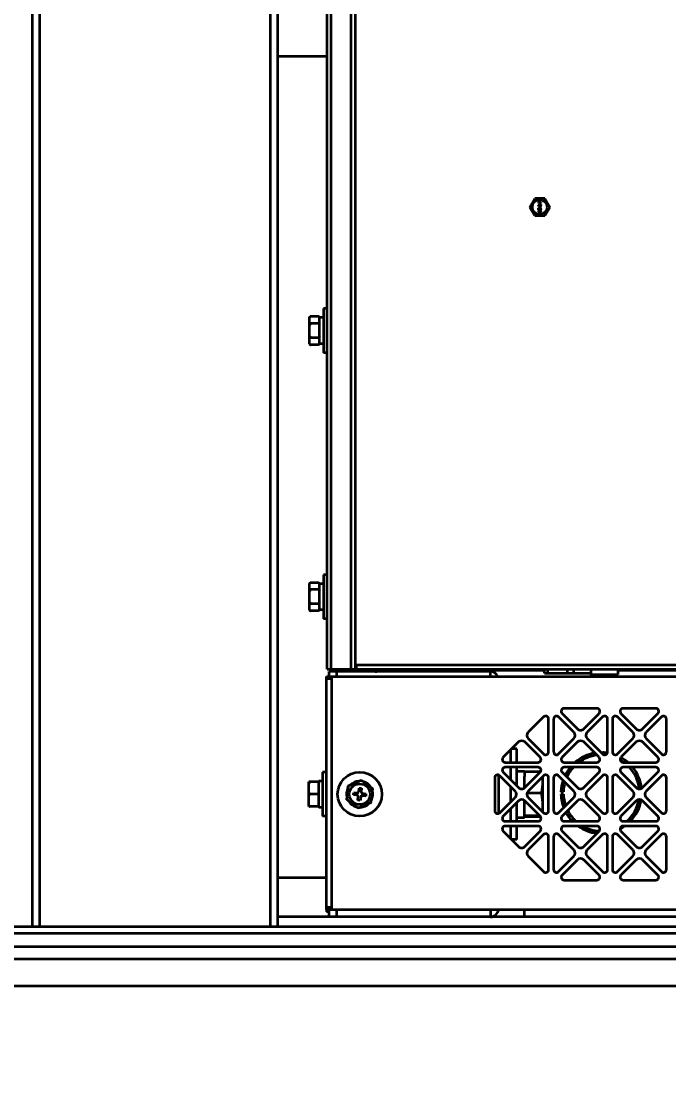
# Model space of a CAD drawing. Header units: millimetres. Extents: x 32496 to 166256, y 3504 to 23939.
# Drawn here: x 148467.7 to 148731.7, y 12174.5 to 12604.6 of the extents above; entities that cross this region are included whole.
import ezdxf

# ---------------------------------------------------------------- set-up
doc = ezdxf.new("R2010")
doc.units = ezdxf.units.MM
doc.header["$PDSIZE"] = -5
doc.layers.get('0').update_dxf_attribs({"lineweight": 35})
doc.layers.get('Defpoints').update_dxf_attribs({"lineweight": 18})
doc.layers.add('THICK', color=7, linetype='Continuous', lineweight=0)
doc.styles.add('TH_GBDIM', font='仿宋_GB2312.ttf', dxfattribs={"width": 0.8})
doc.dimstyles.new('TH_GBDIM', dxfattribs={"dimscale": 42, "dimtxt": 3, "dimasz": 3, "dimexe": 1.2, "dimexo": 0, "dimgap": 1, "dimtad": 1, "dimdec": 1, "dimdsep": 46, "dimtxsty": 'TH_GBDIM', "dimcen": 2.5, "dimdle": 252, "dimclrd": 4, "dimclre": 4, "dimclrt": 3, "dimadec": 0, "dimazin": 2, "dimtfac": 0.714286, "dimtdec": 1, "dimtmove": 0, "dimatfit": 3, "dimfxl": 1, "dimtolj": 1, "dimarcsym": 0})

# ---------------------------------------------------------------- blocks, each defined once
blk = doc.blocks.new('*D5866')
at = {"layer": 'Defpoints', "color": 0}
for p in [(146504.2, 13263.4), (152827.2, 12081.36), (152827.2, 11822.56)]:
    blk.add_point(p, dxfattribs=at)
at = {"layer": 'THICK', "color": 4, "linetype": 'Continuous', "lineweight": -2}
for p, q in [((146504.2, 13263.4), (146504.2, 11792.56)), ((152827.2, 12081.36), (152827.2, 11792.56)), ((146579.2, 11822.56), (152752.2, 11822.56))]:
    blk.add_line(p, q, dxfattribs=at)
at = {"layer": 'THICK', "color": 4}
for points in [[(146579.2, 11835.06), (146579.2, 11810.06), (146504.2, 11822.56)], [(152752.2, 11810.06), (152752.2, 11835.06), (152827.2, 11822.56)]]:
    blk.add_solid(points, dxfattribs=at)
at = {"layer": 'THICK', "color": 3, "lineweight": -3, "insert": (149665.7, 11885.26), "char_height": 75, "attachment_point": 5, "style": 'TH_GBDIM'}
blk.add_mtext('\\A1;About {\\A1;6323}', dxfattribs=at)
blk = doc.blocks.new('8-1250')
at = {"linetype": 'Continuous'}
for p, q in [((-124.13, -32152.29), (-124.13, -34671.29)), ((-121.13, -32152.29), (-121.13, -34671.29)), ((-27.13, -32152.29), (-27.13, -34671.29)), ((-2.43, -34029.19), (-2.43, -34566.29)), ((-24.13, -34039.83), (-24.13, -34671.29)), ((5.87, -34566.29), (5.87, -34043.56)), ((7.57, -34046.51), (7.57, -34566.29)), ((-3.83, -34425.64), (-3.83, -34180.91)), ((-24.13, -34316.29), (-3.83, -34316.29)), ((78.7, -34377.85), (80.72, -34374.35)), ((80.72, -34381.35), (78.7, -34377.85)), ((84.77, -34374.35), (80.72, -34374.35)), ((82.25, -34375.75), (83.25, -34375.75)), ((82.25, -34375.87), (82.25, -34375.75)), ((83.03, -34375.87), (82.25, -34375.87)), ((83.03, -34375.87), (82.25, -34376.17)), ((82.25, -34376.33), (82.25, -34376.17)), ((82.25, -34376.33), (83.03, -34376.62)), ((82.25, -34376.62), (83.03, -34376.62)), ((82.25, -34376.75), (82.25, -34376.62)), ((83.25, -34376.75), (82.25, -34376.75)), ((82.27, -34377.14), (82.25, -34377.25)), ((82.25, -34377.35), (82.25, -34377.25)), ((82.25, -34377.35), (82.27, -34377.46)), ((82.25, -34378.29), (82.35, -34378.29)), ((82.25, -34379.04), (82.25, -34378.29)), ((82.33, -34377.04), (82.27, -34377.14)), ((82.27, -34377.46), (82.33, -34377.56)), ((82.42, -34376.98), (82.33, -34377.04)), ((82.33, -34377.56), (82.42, -34377.62)), ((82.35, -34376.25), (83.25, -34375.94)), ((83.25, -34376.56), (82.35, -34376.25)), ((82.35, -34377.23), (82.37, -34377.17)), ((82.35, -34377.23), (82.35, -34377.37)), ((82.37, -34377.44), (82.35, -34377.37)), ((82.88, -34378.87), (82.35, -34378.29)), ((82.37, -34377.17), (82.42, -34377.1)), ((82.42, -34377.5), (82.37, -34377.44)), ((82.52, -34376.94), (82.42, -34376.98)), ((82.42, -34377.1), (82.48, -34377.06)), ((82.48, -34377.54), (82.42, -34377.5)), ((82.42, -34377.62), (82.52, -34377.67)), ((82.48, -34377.06), (82.54, -34377.04)), ((82.54, -34377.56), (82.48, -34377.54)), ((82.67, -34376.92), (82.52, -34376.94)), ((82.63, -34377.67), (82.52, -34377.67)), ((82.61, -34377.04), (82.54, -34377.04)), ((82.54, -34377.56), (82.61, -34377.56)), ((82.56, -34377.96), (82.71, -34377.96)), ((82.56, -34378), (82.56, -34377.96)), ((82.71, -34378), (82.56, -34378)), ((82.61, -34377.04), (82.67, -34377.06)), ((82.67, -34377.54), (82.61, -34377.56)), ((82.63, -34377.83), (82.61, -34377.85)), ((82.61, -34377.85), (82.71, -34377.96)), ((82.71, -34378), (82.61, -34378.1)), ((82.61, -34378.1), (82.63, -34378.12)), ((82.63, -34377.67), (82.73, -34377.62)), ((82.76, -34377.96), (82.63, -34377.83)), ((82.63, -34378.12), (82.76, -34378)), ((82.67, -34376.92), (82.82, -34376.92)), ((82.67, -34377.06), (82.71, -34377.1)), ((82.71, -34377.5), (82.67, -34377.54)), ((82.71, -34377.1), (82.76, -34377.17)), ((82.76, -34377.44), (82.71, -34377.5)), ((82.73, -34377.62), (82.8, -34377.56)), ((82.76, -34377.17), (82.78, -34377.23)), ((82.78, -34377.37), (82.76, -34377.44)), ((82.88, -34377.83), (82.76, -34377.96)), ((82.76, -34378), (82.88, -34378.12)), ((82.82, -34377.02), (82.78, -34377.02)), ((82.86, -34377.14), (82.78, -34377.02)), ((82.78, -34377.37), (82.78, -34377.23)), ((82.8, -34377.56), (82.86, -34377.46)), ((82.8, -34377.96), (82.9, -34377.85)), ((82.8, -34377.96), (82.95, -34377.96)), ((82.95, -34378), (82.8, -34378)), ((82.9, -34378.1), (82.8, -34378)), ((82.97, -34376.94), (82.82, -34376.92)), ((82.82, -34377.02), (82.95, -34377.04)), ((82.88, -34377.25), (82.86, -34377.14)), ((82.86, -34377.46), (82.88, -34377.35)), ((82.88, -34377.25), (82.88, -34377.35)), ((82.9, -34377.85), (82.88, -34377.83)), ((82.88, -34378.12), (82.9, -34378.1)), ((82.95, -34377.04), (83.01, -34377.06)), ((82.95, -34377.96), (82.95, -34378)), ((83.08, -34376.98), (82.97, -34376.94)), ((83.01, -34377.06), (83.08, -34377.1)), ((83.08, -34377.48), (83.01, -34377.52)), ((83.01, -34377.62), (83.01, -34377.52)), ((83.01, -34377.62), (83.08, -34377.6)), ((83.1, -34378.33), (83.01, -34378.31)), ((83.01, -34378.42), (83.01, -34378.31)), ((83.16, -34377.04), (83.08, -34376.98)), ((83.08, -34377.1), (83.12, -34377.17)), ((83.12, -34377.42), (83.08, -34377.48)), ((83.08, -34377.6), (83.16, -34377.54)), ((83.12, -34377.17), (83.14, -34377.23)), ((83.14, -34377.35), (83.12, -34377.42)), ((83.14, -34377.35), (83.14, -34377.23)), ((83.22, -34377.14), (83.16, -34377.04)), ((83.16, -34377.54), (83.22, -34377.44)), ((83.25, -34377.25), (83.22, -34377.14)), ((83.22, -34377.44), (83.25, -34377.33)), ((83.25, -34375.75), (83.25, -34375.94)), ((83.25, -34376.56), (83.25, -34376.75)), ((83.25, -34377.25), (83.25, -34377.33)), ((84.77, -34374.35), (86.79, -34377.85)), ((86.79, -34377.85), (84.77, -34381.35)), ((80.72, -34381.35), (84.77, -34381.35)), ((82.35, -34379.04), (82.25, -34379.04)), ((82.27, -34379.46), (82.25, -34379.58)), ((82.25, -34379.58), (82.27, -34379.71)), ((82.33, -34379.35), (82.27, -34379.46)), ((82.27, -34379.71), (82.33, -34379.81)), ((82.39, -34379.29), (82.33, -34379.35)), ((82.33, -34379.81), (82.39, -34379.87)), ((82.35, -34378.46), (82.82, -34378.98)), ((82.35, -34378.46), (82.35, -34379.04)), ((82.35, -34379.58), (82.37, -34379.48)), ((82.37, -34379.69), (82.35, -34379.58)), ((82.37, -34379.48), (82.42, -34379.42)), ((82.42, -34379.75), (82.37, -34379.69)), ((82.48, -34379.25), (82.39, -34379.29)), ((82.39, -34379.87), (82.48, -34379.92)), ((82.42, -34379.42), (82.54, -34379.33)), ((82.54, -34379.83), (82.42, -34379.75)), ((82.54, -34379.23), (82.48, -34379.25)), ((82.48, -34379.92), (82.54, -34379.94)), ((82.65, -34379.21), (82.54, -34379.23)), ((82.54, -34379.33), (82.67, -34379.31)), ((82.67, -34379.85), (82.54, -34379.83)), ((82.54, -34379.94), (82.65, -34379.96)), ((82.65, -34379.21), (82.84, -34379.21)), ((82.84, -34379.96), (82.65, -34379.96)), ((82.82, -34379.31), (82.67, -34379.31)), ((82.67, -34379.85), (82.82, -34379.85)), ((82.82, -34378.98), (82.88, -34379.02)), ((82.82, -34379.31), (82.95, -34379.33)), ((82.95, -34379.83), (82.82, -34379.85)), ((82.95, -34379.23), (82.84, -34379.21)), ((82.84, -34379.96), (82.95, -34379.94)), ((82.97, -34378.92), (82.88, -34378.87)), ((82.88, -34379.02), (82.97, -34379.04)), ((83.01, -34379.25), (82.95, -34379.23)), ((82.95, -34379.33), (83.08, -34379.42)), ((83.08, -34379.75), (82.95, -34379.83)), ((82.95, -34379.94), (83.01, -34379.92)), ((82.97, -34378.92), (83.01, -34378.92)), ((83.01, -34379.04), (82.97, -34379.04)), ((83.01, -34378.42), (83.08, -34378.46)), ((83.08, -34378.87), (83.01, -34378.92)), ((83.01, -34379.04), (83.1, -34379.02)), ((83.1, -34379.29), (83.01, -34379.25)), ((83.01, -34379.92), (83.1, -34379.87)), ((83.08, -34378.46), (83.12, -34378.52)), ((83.12, -34378.81), (83.08, -34378.87)), ((83.08, -34379.42), (83.12, -34379.48)), ((83.12, -34379.69), (83.08, -34379.75)), ((83.18, -34378.42), (83.1, -34378.33)), ((83.1, -34379.02), (83.18, -34378.94)), ((83.16, -34379.35), (83.1, -34379.29)), ((83.1, -34379.87), (83.16, -34379.81)), ((83.12, -34378.52), (83.14, -34378.62)), ((83.14, -34378.71), (83.12, -34378.81)), ((83.12, -34379.48), (83.14, -34379.58)), ((83.14, -34379.58), (83.12, -34379.69)), ((83.14, -34378.71), (83.14, -34378.62)), ((83.22, -34379.46), (83.16, -34379.35)), ((83.16, -34379.81), (83.22, -34379.71)), ((83.22, -34378.5), (83.18, -34378.42)), ((83.18, -34378.94), (83.22, -34378.85)), ((83.25, -34378.64), (83.22, -34378.5)), ((83.22, -34378.85), (83.25, -34378.73)), ((83.25, -34379.58), (83.22, -34379.46)), ((83.22, -34379.71), (83.25, -34379.58)), ((83.25, -34378.64), (83.25, -34378.73)), ((-3.83, -34419.29), (-5.43, -34419.29)), ((-5.43, -34419.29), (-5.43, -34437.29)), ((-11.03, -34422.82), (-10.76, -34422.54)), ((-11.03, -34433.76), (-11.03, -34422.82)), ((-10.73, -34422.52), (-10.76, -34422.54)), ((-7.33, -34422.52), (-10.73, -34422.52)), ((-7.33, -34425.36), (-10.73, -34425.36)), ((-7.33, -34422.52), (-7.3, -34422.54)), ((-7.03, -34422.82), (-7.3, -34422.54)), ((-7.03, -34433.76), (-7.03, -34422.82)), ((-5.43, -34422.94), (-7.03, -34422.94)), ((-3.83, -34430.91), (-3.83, -34425.64)), ((-11.03, -34433.76), (-10.76, -34434.03)), ((-7.33, -34431.13), (-10.73, -34431.13)), ((-7.33, -34434.06), (-10.73, -34434.06)), ((-7.03, -34433.76), (-7.3, -34434.03)), ((-5.43, -34433.64), (-7.03, -34433.64)), ((-3.83, -34566.29), (-3.83, -34430.91)), ((-3.83, -34437.29), (-5.43, -34437.29)), ((-3.83, -34527.79), (-5.43, -34527.79)), ((-5.43, -34527.79), (-5.43, -34545.79)), ((-11.03, -34531.32), (-10.76, -34531.04)), ((-11.03, -34542.26), (-11.03, -34531.32)), ((-10.73, -34531.02), (-10.76, -34531.04)), ((-7.33, -34531.02), (-10.73, -34531.02)), ((-7.33, -34531.02), (-7.3, -34531.04)), ((-7.03, -34531.32), (-7.3, -34531.04)), ((-7.03, -34542.26), (-7.03, -34531.32)), ((-5.43, -34531.44), (-7.03, -34531.44)), ((-7.33, -34533.86), (-10.73, -34533.86)), ((-7.33, -34539.63), (-10.73, -34539.63)), ((-11.03, -34542.26), (-10.76, -34542.53)), ((-7.33, -34542.56), (-10.73, -34542.56)), ((-7.03, -34542.26), (-7.3, -34542.53)), ((-5.43, -34542.14), (-7.03, -34542.14)), ((-3.83, -34545.79), (-5.43, -34545.79)), ((-3.83, -34566.29), (5.87, -34566.29)), ((62.67, -34567.29), (-3.13, -34567.29)), ((-3.13, -34569.29), (-3.13, -34567.29)), ((-0.13, -34567.29), (-0.13, -34569.29)), ((5.87, -34566.29), (307.67, -34566.29)), ((8.07, -34564.59), (306.69, -34564.59)), ((8.07, -34566.29), (8.07, -34564.59)), ((16.37, -34566.29), (16.37, -34567.29)), ((23.37, -34567.29), (23.37, -34566.29)), ((25.87, -34567.29), (25.87, -34566.29)), ((40.87, -34567.29), (40.87, -34566.29)), ((43.37, -34567.29), (43.37, -34566.29)), ((45.87, -34566.29), (45.87, -34566.79)), ((84.71, -34566.79), (45.87, -34566.79)), ((62.67, -34569.29), (62.67, -34567.29)), ((84.71, -34567.86), (84.71, -34566.29)), ((86.02, -34567.86), (86.02, -34566.29)), ((94.05, -34567.86), (94.05, -34566.29)), ((96.69, -34567.86), (96.69, -34566.29)), ((103.55, -34566.29), (103.55, -34568.49)), ((114.6, -34566.29), (114.6, -34568.49)), ((307.96, -34566.79), (114.6, -34566.79)), ((-4.13, -34569.29), (309.4, -34569.29)), ((-4.13, -34664.29), (-4.13, -34569.29)), ((-2.13, -34570.29), (-4.13, -34570.29)), ((-2.13, -34569.29), (-2.13, -34570.29)), ((-2.13, -34570.29), (-2.13, -34663.29)), ((84.71, -34567.86), (103.55, -34567.86)), ((103.55, -34568.49), (114.6, -34568.49)), ((103.85, -34568.79), (103.55, -34568.49)), ((103.85, -34568.79), (114.3, -34568.79)), ((114.3, -34568.79), (114.6, -34568.49)), ((91.83, -34584.34), (98.1, -34590.6)), ((106.06, -34582.29), (92.68, -34582.29)), ((100.65, -34590.6), (106.91, -34584.34)), ((115.83, -34584.34), (122.1, -34590.6)), ((130.06, -34582.29), (116.68, -34582.29)), ((124.65, -34590.6), (130.91, -34584.34)), ((84.32, -34585.75), (78.06, -34592.02)), ((86.37, -34599.98), (86.37, -34586.6)), ((88.37, -34586.6), (88.37, -34599.98)), ((96.69, -34592.02), (90.42, -34585.75)), ((108.32, -34585.75), (102.06, -34592.02)), ((110.37, -34599.98), (110.37, -34586.6)), ((112.37, -34586.6), (112.37, -34599.98)), ((120.69, -34592.02), (114.42, -34585.75)), ((132.32, -34585.75), (126.06, -34592.02)), ((134.37, -34599.98), (134.37, -34586.6)), ((74.1, -34595.98), (67.83, -34602.24)), ((82.91, -34602.24), (76.65, -34595.98)), ((78.06, -34594.56), (84.32, -34600.83)), ((90.42, -34600.83), (96.69, -34594.56)), ((98.1, -34595.98), (91.83, -34602.24)), ((106.91, -34602.24), (100.65, -34595.98)), ((102.06, -34594.56), (108.32, -34600.83)), ((114.42, -34600.83), (120.69, -34594.56)), ((122.1, -34595.98), (115.83, -34602.24)), ((130.91, -34602.24), (124.65, -34595.98)), ((126.06, -34594.56), (132.32, -34600.83)), ((70.87, -34599.2), (70.87, -34604.29)), ((73.37, -34598.79), (71.29, -34598.79)), ((73.37, -34604.29), (73.37, -34598.79)), ((108.37, -34600.3), (108.37, -34600.87)), ((68.68, -34604.29), (82.06, -34604.29)), ((92.68, -34604.29), (106.06, -34604.29)), ((116.68, -34604.29), (130.06, -34604.29)), ((-4.13, -34608.29), (-5.73, -34608.29)), ((-5.73, -34608.29), (-5.73, -34626.29)), ((65.87, -34609.45), (65.87, -34625.13)), ((72.69, -34616.02), (66.42, -34609.75)), ((67.83, -34608.34), (74.1, -34614.6)), ((82.06, -34606.29), (68.68, -34606.29)), ((70.87, -34606.29), (70.87, -34611.37)), ((73.37, -34613.87), (73.37, -34606.29)), ((73.37, -34607.84), (76.47, -34607.84)), ((76.47, -34608.09), (76.47, -34607.84)), ((83.1, -34608.09), (76.47, -34608.09)), ((76.47, -34608.09), (76.47, -34610.06)), ((76.47, -34614.74), (76.47, -34610.06)), ((76.65, -34614.6), (82.91, -34608.34)), ((84.32, -34609.75), (78.06, -34616.02)), ((83.97, -34624.47), (83.97, -34610.1)), ((96.69, -34616.02), (90.42, -34609.75)), ((91.83, -34608.34), (98.1, -34614.6)), ((106.06, -34606.29), (92.68, -34606.29)), ((100.65, -34614.6), (106.91, -34608.34)), ((108.32, -34609.75), (102.06, -34616.02)), ((120.69, -34616.02), (114.42, -34609.75)), ((115.83, -34608.34), (122.1, -34614.6)), ((130.06, -34606.29), (116.68, -34606.29)), ((124.65, -34614.6), (130.91, -34608.34)), ((132.32, -34609.75), (126.06, -34616.02)), ((-11.33, -34612.25), (-11.33, -34612.29)), ((-11.33, -34612.29), (-11.03, -34612.29)), ((-11.33, -34622.29), (-11.33, -34612.29)), ((-7.63, -34612.24), (-11.03, -34612.24)), ((-7.63, -34612.29), (-11.03, -34612.29)), ((-7.33, -34612.29), (-7.63, -34612.29)), ((-5.73, -34611.94), (-7.33, -34611.94)), ((-7.33, -34622.64), (-7.33, -34611.94)), ((4.09, -34619.63), (4.71, -34613.89)), ((4.71, -34613.89), (9.99, -34611.55)), ((8.98, -34616.24), (9.14, -34614.75)), ((9.14, -34614.75), (10.14, -34614.86)), ((10.14, -34614.86), (9.98, -34616.35)), ((9.99, -34611.55), (14.65, -34614.95)), ((64.37, -34610.6), (64.37, -34623.98)), ((70.87, -34614.2), (70.87, -34620.37)), ((86.37, -34623.98), (86.37, -34610.6)), ((88.37, -34610.6), (88.37, -34623.98)), ((110.37, -34623.98), (110.37, -34610.6)), ((112.37, -34610.6), (112.37, -34623.98)), ((134.37, -34623.98), (134.37, -34610.6)), ((-7.63, -34617.29), (-11.03, -34617.29)), ((6.83, -34617.52), (6.94, -34616.53)), ((8.32, -34617.68), (6.83, -34617.52)), ((6.94, -34616.53), (8.43, -34616.69)), ((8.61, -34619.72), (8.77, -34618.23)), ((9.76, -34618.34), (9.6, -34619.83)), ((11.8, -34618.05), (10.31, -34617.89)), ((10.42, -34616.9), (11.91, -34617.06)), ((11.91, -34617.06), (11.8, -34618.05)), ((14.04, -34620.69), (14.65, -34614.95)), ((66.42, -34624.83), (72.69, -34618.56)), ((83.47, -34616.87), (77.59, -34616.87)), ((78.06, -34618.56), (84.32, -34624.83)), ((90.42, -34624.83), (96.69, -34618.56)), ((91.38, -34616.29), (92.38, -34616.29)), ((92.38, -34617.29), (91.38, -34617.29)), ((102.06, -34618.56), (108.32, -34624.83)), ((114.42, -34624.83), (120.69, -34618.56)), ((126.06, -34618.56), (132.32, -34624.83)), ((-11.03, -34622.29), (-11.33, -34622.29)), ((-11.33, -34622.29), (-11.33, -34622.33)), ((-11.06, -34622.29), (-11.05, -34622.3)), ((-11.06, -34622.29), (-11.05, -34622.3)), ((-7.63, -34622.29), (-11.03, -34622.29)), ((-7.63, -34622.34), (-11.03, -34622.34)), ((-7.63, -34622.29), (-7.33, -34622.29)), ((-7.6, -34622.29), (-7.61, -34622.3)), ((-7.6, -34622.29), (-7.61, -34622.3)), ((-5.73, -34622.64), (-7.33, -34622.64)), ((8.76, -34623.03), (4.09, -34619.63)), ((9.6, -34619.83), (8.61, -34619.72)), ((14.04, -34620.69), (8.76, -34623.03)), ((74.1, -34619.98), (67.83, -34626.24)), ((70.87, -34623.2), (70.87, -34628.29)), ((73.37, -34628.29), (73.37, -34620.7)), ((76.47, -34623.98), (76.47, -34619.83)), ((82.91, -34626.24), (76.65, -34619.98)), ((98.1, -34619.98), (91.83, -34626.24)), ((106.91, -34626.24), (100.65, -34619.98)), ((122.1, -34619.98), (115.83, -34626.24)), ((130.91, -34626.24), (124.65, -34619.98)), ((-4.13, -34626.29), (-5.73, -34626.29)), ((73.37, -34626.74), (76.47, -34626.74)), ((76.47, -34626.17), (76.47, -34623.98)), ((82.74, -34626.07), (76.47, -34626.07)), ((76.47, -34626.74), (76.47, -34626.17)), ((83.1, -34626.49), (76.47, -34626.49)), ((68.68, -34628.29), (82.06, -34628.29)), ((82.06, -34630.29), (68.68, -34630.29)), ((70.87, -34630.29), (70.87, -34635.37)), ((73.37, -34635.79), (73.37, -34630.29)), ((92.68, -34628.29), (106.06, -34628.29)), ((106.06, -34630.29), (92.68, -34630.29)), ((116.68, -34628.29), (130.06, -34628.29)), ((130.06, -34630.29), (116.68, -34630.29)), ((67.83, -34632.34), (74.1, -34638.6)), ((73.37, -34635.79), (71.29, -34635.79)), ((76.65, -34638.6), (82.91, -34632.34)), ((84.32, -34633.75), (78.06, -34640.02)), ((86.37, -34647.98), (86.37, -34634.6)), ((88.37, -34634.6), (88.37, -34647.98)), ((96.69, -34640.02), (90.42, -34633.75)), ((91.83, -34632.34), (98.1, -34638.6)), ((100.65, -34638.6), (106.91, -34632.34)), ((108.32, -34633.75), (102.06, -34640.02)), ((110.37, -34647.98), (110.37, -34634.6)), ((112.37, -34634.6), (112.37, -34647.98)), ((120.69, -34640.02), (114.42, -34633.75)), ((115.83, -34632.34), (122.1, -34638.6)), ((124.65, -34638.6), (130.91, -34632.34)), ((132.32, -34633.75), (126.06, -34640.02)), ((134.37, -34647.98), (134.37, -34634.6)), ((78.06, -34642.56), (84.32, -34648.83)), ((90.42, -34648.83), (96.69, -34642.56)), ((98.1, -34643.98), (91.83, -34650.24)), ((106.91, -34650.24), (100.65, -34643.98)), ((102.06, -34642.56), (108.32, -34648.83)), ((114.42, -34648.83), (120.69, -34642.56)), ((122.1, -34643.98), (115.83, -34650.24)), ((130.91, -34650.24), (124.65, -34643.98)), ((126.06, -34642.56), (132.32, -34648.83)), ((-24.13, -34651.29), (-4.13, -34651.29)), ((92.68, -34652.29), (106.06, -34652.29)), ((116.68, -34652.29), (130.06, -34652.29)), ((-4.13, -34663.29), (-2.13, -34663.29)), ((-4.13, -34664.29), (364.25, -34664.29)), ((-4.13, -34664.29), (-4.13, -34665.29)), ((-3.13, -34665.29), (-4.13, -34665.29)), ((-3.13, -34664.88), (-3.13, -34664.29)), ((-3.13, -34667.29), (-3.13, -34664.88)), ((-2.13, -34663.29), (-2.13, -34664.29)), ((-0.13, -34664.29), (-0.13, -34667.29)), ((62.67, -34664.29), (62.67, -34667.29)), ((76.57, -34667.29), (76.57, -34664.29)), ((325.4, -34667.29), (-24.13, -34667.29)), ((3761.37, -34674.01), (-7907.13, -34674.01)), ((-121.13, -34671.29), (-1209.63, -34671.29)), ((-24.13, -34671.29), (-124.13, -34671.29)), ((330.4, -34671.29), (-27.13, -34671.29)), ((3761.37, -34679.48), (-7907.13, -34679.48)), ((3115.87, -34684.6), (-7857.13, -34684.6)), ((3115.87, -34695.54), (-7857.13, -34695.54))]:
    blk.add_line(p, q, dxfattribs=at)
for centre, radius in [((82.75, -34377.85), 3), ((9.37, -34617.29), 9), ((9.37, -34617.29), 4.25)]:
    blk.add_circle(centre, radius, dxfattribs=at)
for centre, radius, start, end in [((-8.21, -34431.47), 3.61, 218.7103, 219.1339), ((-6.89, -34430.28), 5.39, 224.1246, 224.5652), ((-11.16, -34430.28), 5.38, 315.4348, 315.8754), ((-9.84, -34431.47), 3.61, 320.8641, 321.2897), ((-8.21, -34539.97), 3.61, 218.7103, 219.1339), ((-6.89, -34538.78), 5.39, 224.1246, 224.5652), ((-11.16, -34538.78), 5.38, 315.4348, 315.8754), ((-9.84, -34539.97), 3.61, 320.8641, 321.2897), ((16.37, -34564.29), 3, 222.2942, 270), ((62.67, -34570.49), 3.2, 22.1477, 90), ((92.68, -34583.49), 1.2, 90, 225), ((106.06, -34583.49), 1.2, 315, 90), ((116.68, -34583.49), 1.2, 90, 225), ((130.06, -34583.49), 1.2, 315, 90), ((85.17, -34586.6), 1.2, 0, 135), ((89.57, -34586.6), 1.2, 45, 180), ((109.17, -34586.6), 1.2, 0, 135), ((113.57, -34586.6), 1.2, 45, 180), ((133.17, -34586.6), 1.2, 0, 135), ((79.33, -34593.29), 1.8, 135, 225), ((95.41, -34593.29), 1.8, 315, 45), ((99.37, -34589.33), 1.8, 225, 315), ((103.33, -34593.29), 1.8, 135, 225), ((119.41, -34593.29), 1.8, 315, 45), ((123.37, -34589.33), 1.8, 225, 315), ((127.33, -34593.29), 1.8, 135, 225), ((75.37, -34597.25), 1.8, 45, 135), ((99.37, -34597.25), 1.8, 45, 135), ((123.37, -34597.25), 1.8, 45, 135), ((85.17, -34599.98), 1.2, 225, 0), ((89.57, -34599.98), 1.2, 180, 315), ((107.87, -34616.79), 16.5, 99.3509, 130.6683), ((107.87, -34616.79), 15.5, 96.6565, 126.1377), ((109.17, -34599.98), 1.2, 225, 0), ((107.87, -34616.79), 16.5, 81.6555, 88.2635), ((113.57, -34599.98), 1.2, 180, 315), ((133.17, -34599.98), 1.2, 225, 0), ((68.68, -34603.09), 1.2, 135, 270), ((82.06, -34603.09), 1.2, 270, 45), ((92.68, -34603.09), 1.2, 135, 270), ((107.87, -34616.79), 15.5, 137.2859, 155.2721), ((106.06, -34603.09), 1.2, 270, 45), ((116.68, -34603.09), 1.2, 135, 270), ((107.87, -34616.79), 15.5, 53.8624, 60.4118), ((107.87, -34616.79), 16.5, 49.3326, 61.3742), ((107.87, -34616.79), 15.5, 6.1975, 42.7133), ((130.06, -34603.09), 1.2, 270, 45), ((65.57, -34610.6), 1.2, 45, 180), ((68.68, -34607.49), 1.2, 90, 225), ((82.06, -34607.49), 1.2, 315, 90), ((85.17, -34610.6), 1.2, 0, 135), ((89.57, -34610.6), 1.2, 45, 180), ((92.68, -34607.49), 1.2, 90, 225), ((107.87, -34616.79), 16.5, 140.4498, 153.9785), ((106.06, -34607.49), 1.2, 315, 90), ((109.17, -34610.6), 1.2, 0, 135), ((113.57, -34610.6), 1.2, 45, 180), ((116.68, -34607.49), 1.2, 90, 225), ((107.87, -34616.79), 16.5, 6.6065, 39.5497), ((130.06, -34607.49), 1.2, 315, 90), ((133.17, -34610.6), 1.2, 0, 135), ((9.37, -34617.29), 5.35, 153.0614, 194.7408), ((9.37, -34617.29), 5.47, 137.9086, 149.8935), ((9.37, -34617.29), 5.35, 93.0614, 134.7408), ((9.37, -34617.29), 5.47, 77.9086, 89.8935), ((9.37, -34617.29), 5.35, 33.0614, 74.7408), ((9.37, -34617.29), 5.47, 17.9086, 29.8935), ((75.37, -34613.33), 1.8, 225, 315), ((107.87, -34616.79), 16.5, 161.5407, 178.2635), ((107.87, -34616.79), 15.5, 163.4078, 178.1514), ((99.37, -34613.33), 1.8, 225, 315), ((123.37, -34613.33), 1.8, 225, 315), ((9.37, -34617.29), 5.47, 197.9086, 209.8935), ((8.27, -34618.18), 0.5, 353.9011, 83.9011), ((8.48, -34616.19), 0.5, 263.9011, 353.9011), ((10.26, -34618.39), 0.5, 83.9011, 173.9011), ((10.47, -34616.4), 0.5, 173.9011, 263.9011), ((9.37, -34617.29), 5.35, 333.0614, 14.7408), ((71.41, -34617.29), 1.8, 315, 45), ((79.33, -34617.29), 1.8, 135, 225), ((107.87, -34616.79), 16.5, 181.7365, 201.1879), ((107.87, -34616.79), 15.5, 181.8486, 199.5482), ((95.41, -34617.29), 1.8, 315, 45), ((103.33, -34617.29), 1.8, 135, 225), ((119.41, -34617.29), 1.8, 315, 45), ((127.33, -34617.29), 1.8, 135, 225), ((-3.52, -34617.96), 8.69, 209.9724, 210.2609), ((-15.13, -34617.96), 8.69, 329.7391, 330.0276), ((9.37, -34617.29), 5.35, 213.0614, 254.7408), ((9.37, -34617.29), 5.47, 257.9086, 269.8935), ((9.37, -34617.29), 5.35, 273.0614, 314.7408), ((9.37, -34617.29), 5.47, 317.9086, 329.8935), ((75.37, -34621.25), 1.8, 45, 135), ((99.37, -34621.25), 1.8, 45, 135), ((107.87, -34616.79), 15.5, 312.0115, 350.0123), ((107.87, -34616.79), 16.5, 315.7805, 350.1391), ((123.37, -34621.25), 1.8, 45, 135), ((65.57, -34623.98), 1.2, 180, 315), ((68.68, -34627.09), 1.2, 135, 270), ((82.06, -34627.09), 1.2, 270, 45), ((85.17, -34623.98), 1.2, 225, 0), ((89.57, -34623.98), 1.2, 180, 315), ((92.68, -34627.09), 1.2, 135, 270), ((107.87, -34616.79), 16.5, 208.5838, 224.2208), ((107.87, -34616.79), 15.5, 207.5014, 227.9882), ((106.06, -34627.09), 1.2, 270, 45), ((109.17, -34623.98), 1.2, 225, 0), ((113.57, -34623.98), 1.2, 180, 315), ((116.68, -34627.09), 1.2, 135, 270), ((130.06, -34627.09), 1.2, 270, 45), ((133.17, -34623.98), 1.2, 225, 0), ((68.68, -34631.49), 1.2, 90, 225), ((82.06, -34631.49), 1.2, 315, 90), ((92.68, -34631.49), 1.2, 90, 225), ((107.87, -34616.79), 16.5, 235.0154, 263.7378), ((107.87, -34616.79), 15.5, 240.7177, 266.6995), ((106.06, -34631.49), 1.2, 315, 90), ((116.68, -34631.49), 1.2, 90, 225), ((107.87, -34616.79), 16.5, 297.5078, 304.9849), ((130.06, -34631.49), 1.2, 315, 90), ((85.17, -34634.6), 1.2, 0, 135), ((89.57, -34634.6), 1.2, 45, 180), ((109.17, -34634.6), 1.2, 0, 135), ((113.57, -34634.6), 1.2, 45, 180), ((133.17, -34634.6), 1.2, 0, 135), ((75.37, -34637.33), 1.8, 225, 315), ((79.33, -34641.29), 1.8, 135, 225), ((95.41, -34641.29), 1.8, 315, 45), ((99.37, -34637.33), 1.8, 225, 315), ((103.33, -34641.29), 1.8, 135, 225), ((119.41, -34641.29), 1.8, 315, 45), ((123.37, -34637.33), 1.8, 225, 315), ((127.33, -34641.29), 1.8, 135, 225), ((99.37, -34645.25), 1.8, 45, 135), ((123.37, -34645.25), 1.8, 45, 135), ((85.17, -34647.98), 1.2, 225, 0), ((89.57, -34647.98), 1.2, 180, 315), ((109.17, -34647.98), 1.2, 225, 0), ((113.57, -34647.98), 1.2, 180, 315), ((133.17, -34647.98), 1.2, 225, 0), ((92.68, -34651.09), 1.2, 135, 270), ((106.06, -34651.09), 1.2, 270, 45), ((116.68, -34651.09), 1.2, 135, 270), ((130.06, -34651.09), 1.2, 270, 45), ((62.67, -34664.09), 3.2, 270, 356.345)]:
    blk.add_arc(centre, radius, start, end, dxfattribs=at)
for points, knots in [([(-10.76, -34422.54), (-10.78, -34422.57), (-10.87, -34422.66), (-10.96, -34422.76), (-11.03, -34422.84)], [0, 0, 0, 0, 0.255063, 1, 1, 1, 1]), ([(-11.03, -34425.03), (-11, -34425.06), (-10.91, -34425.17), (-10.81, -34425.28), (-10.73, -34425.36)], [0, 0, 0, 0, 0.244408, 1, 1, 1, 1]), ([(-7.03, -34425.03), (-7.05, -34425.06), (-7.15, -34425.17), (-7.25, -34425.28), (-7.33, -34425.36)], [0, 0, 0, 0, 0.244408, 1, 1, 1, 1]), ([(-7.3, -34422.54), (-7.27, -34422.57), (-7.18, -34422.66), (-7.09, -34422.76), (-7.03, -34422.84)], [0, 0, 0, 0, 0.255062, 1, 1, 1, 1]), ([(-10.73, -34431.13), (-10.75, -34431.16), (-10.86, -34431.27), (-10.96, -34431.38), (-11.03, -34431.47)], [0, 0, 0, 0, 0.255212, 1, 1, 1, 1]), ([(-11.01, -34433.75), (-10.99, -34433.77), (-10.91, -34433.87), (-10.82, -34433.96), (-10.76, -34434.03)], [0, 0, 0, 0, 0.245496, 1, 1, 1, 1]), ([(-7.33, -34431.13), (-7.3, -34431.16), (-7.2, -34431.27), (-7.1, -34431.38), (-7.03, -34431.47)], [0, 0, 0, 0, 0.255211, 1, 1, 1, 1]), ([(-7.04, -34433.75), (-7.06, -34433.77), (-7.15, -34433.87), (-7.23, -34433.96), (-7.3, -34434.03)], [0, 0, 0, 0, 0.245497, 1, 1, 1, 1]), ([(-10.76, -34531.04), (-10.78, -34531.07), (-10.87, -34531.16), (-10.96, -34531.26), (-11.03, -34531.34)], [0, 0, 0, 0, 0.255063, 1, 1, 1, 1]), ([(-7.3, -34531.04), (-7.27, -34531.07), (-7.18, -34531.16), (-7.09, -34531.26), (-7.03, -34531.34)], [0, 0, 0, 0, 0.255062, 1, 1, 1, 1]), ([(-11.03, -34533.53), (-11, -34533.56), (-10.91, -34533.67), (-10.81, -34533.78), (-10.73, -34533.86)], [0, 0, 0, 0, 0.244408, 1, 1, 1, 1]), ([(-7.03, -34533.53), (-7.05, -34533.56), (-7.15, -34533.67), (-7.25, -34533.78), (-7.33, -34533.86)], [0, 0, 0, 0, 0.244408, 1, 1, 1, 1]), ([(-10.73, -34539.63), (-10.75, -34539.66), (-10.86, -34539.77), (-10.96, -34539.88), (-11.03, -34539.97)], [0, 0, 0, 0, 0.255212, 1, 1, 1, 1]), ([(-7.33, -34539.63), (-7.3, -34539.66), (-7.2, -34539.77), (-7.1, -34539.88), (-7.03, -34539.97)], [0, 0, 0, 0, 0.255211, 1, 1, 1, 1]), ([(-11.01, -34542.25), (-10.99, -34542.27), (-10.91, -34542.37), (-10.82, -34542.46), (-10.76, -34542.53)], [0, 0, 0, 0, 0.245496, 1, 1, 1, 1]), ([(-7.04, -34542.25), (-7.06, -34542.27), (-7.15, -34542.37), (-7.23, -34542.46), (-7.3, -34542.53)], [0, 0, 0, 0, 0.245497, 1, 1, 1, 1]), ([(88.17, -34567.96), (88.17, -34567.96), (88.16, -34567.96), (88.17, -34567.95), (88.17, -34567.95)], [0, 0, 0, 0, 0.500735, 1, 1, 1, 1]), ([(102.58, -34568.47), (102.58, -34568.46), (102.58, -34568.46), (102.58, -34568.46), (102.58, -34568.45)], [0, 0, 0, 0, 0.500641, 1, 1, 1, 1]), ([(-11.03, -34612.24), (-11.05, -34612.24), (-11.15, -34612.24), (-11.25, -34612.25), (-11.33, -34612.25)], [0, 0, 0, 0, 0.265493, 1, 1, 1, 1]), ([(-11.03, -34612.29), (-11.05, -34612.34), (-11.16, -34612.52), (-11.26, -34612.71), (-11.33, -34612.86)], [0, 0, 0, 0, 0.250877, 1, 1, 1, 1]), ([(-7.63, -34612.24), (-7.6, -34612.24), (-7.5, -34612.24), (-7.4, -34612.25), (-7.33, -34612.25)], [0, 0, 0, 0, 0.265491, 1, 1, 1, 1]), ([(-7.63, -34612.29), (-7.6, -34612.34), (-7.49, -34612.52), (-7.4, -34612.71), (-7.33, -34612.86)], [0, 0, 0, 0, 0.250877, 1, 1, 1, 1]), ([(83.47, -34616.87), (83.62, -34616.15), (83.88, -34614.69), (83.97, -34613.21), (83.97, -34612.48)], [0, 0, 0, 0, 0.500908, 1, 1, 1, 1]), ([(-11.33, -34616.72), (-11.3, -34616.77), (-11.21, -34616.96), (-11.11, -34617.15), (-11.03, -34617.29)], [0, 0, 0, 0, 0.249157, 1, 1, 1, 1]), ([(-11.03, -34617.29), (-11.05, -34617.34), (-11.16, -34617.52), (-11.26, -34617.72), (-11.33, -34617.86)], [0, 0, 0, 0, 0.250878, 1, 1, 1, 1]), ([(-7.33, -34616.72), (-7.35, -34616.77), (-7.44, -34616.96), (-7.55, -34617.15), (-7.63, -34617.29)], [0, 0, 0, 0, 0.249158, 1, 1, 1, 1]), ([(-7.63, -34617.29), (-7.6, -34617.34), (-7.49, -34617.52), (-7.4, -34617.72), (-7.33, -34617.86)], [0, 0, 0, 0, 0.250877, 1, 1, 1, 1]), ([(83.97, -34621.47), (83.97, -34620.7), (83.88, -34619.15), (83.62, -34617.63), (83.47, -34616.87)], [0, 0, 0, 0, 0.499364, 1, 1, 1, 1]), ([(-11.33, -34621.72), (-11.3, -34621.77), (-11.21, -34621.96), (-11.11, -34622.15), (-11.03, -34622.29)], [0, 0, 0, 0, 0.249157, 1, 1, 1, 1]), ([(-11.03, -34622.34), (-11.05, -34622.34), (-11.15, -34622.33), (-11.25, -34622.33), (-11.33, -34622.33)], [0, 0, 0, 0, 0.265493, 1, 1, 1, 1]), ([(-7.33, -34621.72), (-7.35, -34621.77), (-7.44, -34621.96), (-7.55, -34622.15), (-7.63, -34622.29)], [0, 0, 0, 0, 0.249157, 1, 1, 1, 1]), ([(-7.63, -34622.34), (-7.6, -34622.34), (-7.5, -34622.33), (-7.4, -34622.33), (-7.33, -34622.33)], [0, 0, 0, 0, 0.265491, 1, 1, 1, 1])]:
    blk.add_open_spline(points, degree=3, knots=knots, dxfattribs=at)
for points in [[(-10.73, -34425.36), (-10.84, -34425.57), (-10.94, -34425.79), (-11.03, -34426.02)], [(-7.33, -34425.36), (-7.22, -34425.57), (-7.12, -34425.79), (-7.03, -34426.02)], [(-11.03, -34430.47), (-10.94, -34430.7), (-10.84, -34430.92), (-10.73, -34431.13)], [(-7.03, -34430.47), (-7.12, -34430.7), (-7.22, -34430.92), (-7.33, -34431.13)], [(-10.73, -34533.86), (-10.84, -34534.07), (-10.94, -34534.29), (-11.03, -34534.52)], [(-7.33, -34533.86), (-7.22, -34534.07), (-7.12, -34534.29), (-7.03, -34534.52)], [(-11.03, -34538.97), (-10.94, -34539.2), (-10.84, -34539.42), (-10.73, -34539.63)], [(-7.03, -34538.97), (-7.12, -34539.2), (-7.22, -34539.42), (-7.33, -34539.63)]]:
    blk.add_open_spline(points, degree=3, dxfattribs=at)

msp = doc.modelspace()

# ---------------------------------------------------------------- block references
at = {"color": 6}
msp.add_blockref('8-1250', (148596.331, 46906.597), dxfattribs=at)

# ---------------------------------------------------------------- dimensions: what is measured, and where the dimension line sits
at = {"layer": 'THICK', "lineweight": -3}
dim = msp.add_linear_dim(base=(152827.204, 11822.556), p1=(146504.204, 13263.4), p2=(152827.204, 12081.363), text='About {\\A1;<>}', dimstyle='TH_GBDIM', override={"dimscale": 25, "dimtxsty": 'TH_GBDIM', "dimarcsym": 2}, dxfattribs=at)
dim.commit()
dim.dimension.update_dxf_attribs({"geometry": '*D5866', "text_midpoint": (149665.704, 11885.258)})

doc.saveas('drawing.dxf')
